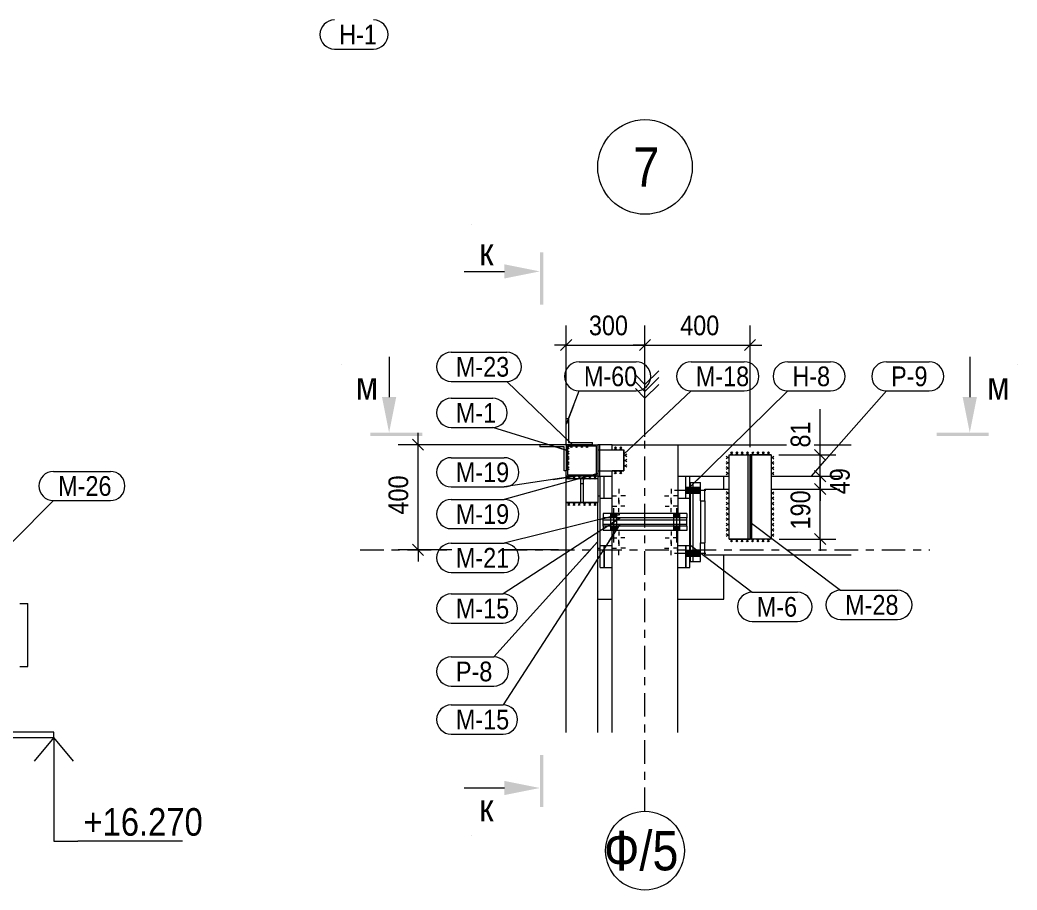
# Model space of a CAD drawing. Header units: millimetres. Extents: x -74 to 1115, y -586 to 256.
# Drawn here: x 773.3 to 899.9, y 24.6 to 134.9 of the extents above; entities that cross this region are included whole.
import ezdxf

# ---------------------------------------------------------------- set-up
doc = ezdxf.new("R2010")
doc.units = ezdxf.units.MM
for name, pattern in [('XKITLINE00', [0]), ('XKITLINE02', [4, 2, -2]), ('XKITLINE03', [6, 3, -1, 1, -1])]:
    doc.linetypes.add(name, pattern=pattern)
for name, color, linetype, lineweight in [('Bolt', 7, 'Continuous', 0), ('GraphicObject', 6, 'Continuous', 0), ('LevelText', 7, 'Continuous', 0), ('OtherObjectType', 1, 'Continuous', 0), ('Part', 2, 'Continuous', 0), ('PartMark', 3, 'Continuous', 0), ('S-GRID', 1, 'Continuous', 0), ('Section', 6, 'Continuous', 0), ('SymbolText', 4, 'Continuous', 0), ('Z-DIMENSIONS', 1, 'Continuous', 0)]:
    doc.layers.add(name, color=color, linetype=linetype, lineweight=lineweight)
doc.styles.add('GOST type A', font='ARIAL.TTF')

msp = doc.modelspace()

# ---------------------------------------------------------------- hatches: boundary and pattern name
at = {"layer": 'Bolt'}
for points in [[(857.85, 75.64), (858.35, 75.64), (858.35, 74.88), (857.85, 74.88)], [(857.85, 75.64), (858.35, 75.64), (858.35, 74.88), (857.85, 74.88)], [(858.38, 75.64), (858.72, 75.64), (858.72, 74.88), (858.38, 74.88)], [(858.38, 75.64), (858.72, 75.64), (858.72, 74.88), (858.38, 74.88)], [(858.71, 75.64), (859.71, 75.64), (859.71, 74.88), (858.71, 74.88)], [(858.71, 75.64), (859.71, 75.64), (859.71, 74.88), (858.71, 74.88)], [(849.03, 72.33), (849.03, 71.79), (848.27, 71.79), (848.27, 72.33)], [(857.03, 72.33), (857.03, 71.79), (856.27, 71.79), (856.27, 72.33)], [(849.03, 70.73), (849.03, 70.19), (848.27, 70.19), (848.27, 70.73)], [(857.03, 70.73), (857.03, 70.19), (856.27, 70.19), (856.27, 70.73)], [(857.85, 67.64), (858.35, 67.64), (858.35, 66.88), (857.85, 66.88)], [(857.85, 67.64), (858.35, 67.64), (858.35, 66.88), (857.85, 66.88)], [(858.38, 67.64), (858.72, 67.64), (858.72, 66.88), (858.38, 66.88)], [(858.38, 67.64), (858.72, 67.64), (858.72, 66.88), (858.38, 66.88)], [(858.71, 67.64), (859.71, 67.64), (859.71, 66.88), (858.71, 66.88)], [(858.71, 67.64), (859.71, 67.64), (859.71, 66.88), (858.71, 66.88)]]:
    msp.add_hatch(color=256, dxfattribs=at).paths.add_polyline_path(points, flags=17)
at = {"layer": 'Section'}
for points in [[(839.73, 105.44), (839.73, 98.84), (839.31, 98.84), (839.31, 105.44)], [(839.31, 103.04), (834.81, 102.14), (834.81, 103.94)], [(820.17, 82.59), (819.27, 87.09), (821.07, 87.09)], [(893.87, 82.59), (892.97, 87.09), (894.77, 87.09)], [(824.37, 82.17), (817.77, 82.17), (817.77, 82.59), (824.37, 82.59)], [(896.27, 82.17), (889.67, 82.17), (889.67, 82.59), (896.27, 82.59)], [(839.73, 41.71), (839.73, 35.11), (839.31, 35.11), (839.31, 41.71)], [(839.31, 37.51), (834.81, 36.61), (834.81, 38.41)]]:
    msp.add_hatch(color=256, dxfattribs=at).paths.add_polyline_path(points, flags=17)

# ---------------------------------------------------------------- linework, layer by layer
at = {"layer": 'Bolt', "linetype": 'XKITLINE00', "lineweight": 0}
for p, q in [((849.32, 75.46), (849.32, 74.88)), ((855.98, 75.46), (855.98, 74.88)), ((860.38, 75.26), (856.38, 75.26)), ((860.38, 75.26), (856.38, 75.26)), ((858.35, 75.64), (857.85, 75.64)), ((858.35, 75.64), (857.85, 75.64)), ((858.35, 74.88), (857.85, 74.88)), ((858.35, 74.88), (857.85, 74.88)), ((858.72, 75.64), (858.38, 75.64)), ((858.72, 75.64), (858.38, 75.64)), ((858.72, 74.88), (858.38, 74.88)), ((858.72, 74.88), (858.38, 74.88)), ((859.71, 75.64), (858.71, 75.64)), ((859.71, 75.64), (858.71, 75.64)), ((859.71, 74.88), (858.71, 74.88)), ((859.71, 74.88), (858.71, 74.88)), ((848.45, 74.59), (849.03, 74.59)), ((849.32, 73.73), (849.32, 74.3)), ((849.32, 74.03), (849.32, 73.52)), ((850.18, 74.59), (849.6, 74.59)), ((855.12, 74.59), (855.69, 74.59)), ((855.98, 73.73), (855.98, 74.3)), ((855.98, 74.03), (855.98, 73.52)), ((856.85, 74.59), (856.27, 74.59)), ((848.27, 72.33), (848.27, 71.79)), ((848.55, 73.26), (849.06, 73.26)), ((848.65, 72.99), (848.65, 68.66)), ((849.03, 72.33), (849.03, 71.79)), ((849.32, 72.49), (849.32, 73)), ((850.08, 73.26), (849.57, 73.26)), ((855.22, 73.26), (855.73, 73.26)), ((855.98, 72.49), (855.98, 73)), ((856.75, 73.26), (856.24, 73.26)), ((856.27, 72.33), (856.27, 71.79)), ((856.65, 72.99), (856.65, 68.66)), ((857.03, 72.33), (857.03, 71.79)), ((848.27, 70.73), (848.27, 70.19)), ((849.03, 70.73), (849.03, 70.19)), ((849.32, 70.03), (849.32, 69.52)), ((849.32, 70.03), (849.32, 69.52)), ((855.98, 70.03), (855.98, 69.52)), ((855.98, 70.03), (855.98, 69.52)), ((856.27, 70.73), (856.27, 70.19)), ((857.03, 70.73), (857.03, 70.19)), ((848.55, 69.26), (849.06, 69.26)), ((848.55, 69.26), (849.06, 69.26)), ((849.32, 68.49), (849.32, 69)), ((849.32, 68.49), (849.32, 69)), ((849.32, 68.79), (849.32, 68.22)), ((850.08, 69.26), (849.57, 69.26)), ((850.08, 69.26), (849.57, 69.26)), ((855.22, 69.26), (855.73, 69.26)), ((855.22, 69.26), (855.73, 69.26)), ((855.98, 68.49), (855.98, 69)), ((855.98, 68.49), (855.98, 69)), ((855.98, 68.79), (855.98, 68.22)), ((856.75, 69.26), (856.24, 69.26)), ((856.75, 69.26), (856.24, 69.26)), ((848.45, 67.93), (849.03, 67.93)), ((849.32, 67.06), (849.32, 67.64)), ((850.18, 67.93), (849.6, 67.93)), ((855.12, 67.93), (855.69, 67.93)), ((855.98, 67.06), (855.98, 67.64)), ((856.85, 67.93), (856.27, 67.93)), ((860.38, 67.26), (856.38, 67.26)), ((860.38, 67.26), (856.38, 67.26)), ((858.35, 67.64), (857.85, 67.64)), ((858.35, 67.64), (857.85, 67.64)), ((858.72, 67.64), (858.38, 67.64)), ((858.72, 67.64), (858.38, 67.64)), ((859.71, 67.64), (858.71, 67.64)), ((859.71, 67.64), (858.71, 67.64)), ((858.35, 66.88), (857.85, 66.88)), ((858.35, 66.88), (857.85, 66.88)), ((858.72, 66.88), (858.38, 66.88)), ((858.72, 66.88), (858.38, 66.88)), ((859.71, 66.88), (858.71, 66.88)), ((859.71, 66.88), (858.71, 66.88))]:
    msp.add_line(p, q, dxfattribs=at)
at = {"layer": 'Bolt', "linetype": 'XKITLINE02', "lineweight": 0}
for p, q in [((848.27, 72.33), (848.27, 71.79)), ((848.65, 72.99), (848.65, 68.66)), ((849.03, 72.33), (849.03, 71.79)), ((856.27, 72.33), (856.27, 71.79)), ((856.65, 72.99), (856.65, 68.66)), ((857.03, 72.33), (857.03, 71.79)), ((848.27, 71.79), (848.27, 71.53)), ((848.27, 71.53), (848.27, 70.99)), ((848.27, 70.99), (848.27, 70.73)), ((849.03, 71.79), (849.03, 71.53)), ((849.03, 71.53), (849.03, 70.99)), ((849.03, 70.99), (849.03, 70.73)), ((856.27, 71.79), (856.27, 71.53)), ((856.27, 71.53), (856.27, 70.99)), ((856.27, 70.99), (856.27, 70.73)), ((857.03, 71.79), (857.03, 71.53)), ((857.03, 71.53), (857.03, 70.99)), ((857.03, 70.99), (857.03, 70.73)), ((848.27, 70.73), (848.27, 70.19)), ((849.03, 70.73), (849.03, 70.19)), ((856.27, 70.73), (856.27, 70.19)), ((857.03, 70.73), (857.03, 70.19))]:
    msp.add_line(p, q, dxfattribs=at)
at = {"layer": 'GraphicObject', "linetype": 'XKITLINE00', "lineweight": 0}
for p, q in [((842.65, 81.06), (842.65, 77.73)), ((845.96, 81.06), (842.65, 81.06)), ((848.48, 80.39), (849.98, 80.39)), ((849.98, 80.39), (849.98, 77.73)), ((863.32, 77.06), (863.32, 79.76)), ((863.32, 79.76), (868.65, 79.76)), ((868.65, 79.76), (868.65, 77.06)), ((849.98, 77.73), (848.48, 77.73)), ((846.65, 77.06), (842.65, 77.06)), ((863.32, 69.09), (863.32, 75.43)), ((868.65, 75.43), (868.65, 69.09)), ((846.65, 73.73), (842.65, 73.73)), ((868.65, 69.09), (863.32, 69.09))]:
    msp.add_line(p, q, dxfattribs=at)
at = {"layer": 'LevelText', "linetype": 'XKITLINE00', "lineweight": 0}
for p, q in [((777.61, 43.92), (775.11, 40.92)), ((777.61, 43.92), (777.61, 30.76)), ((780.11, 40.92), (777.61, 43.92)), ((777.61, 30.76), (780.68, 30.76)), ((793.93, 30.76), (780.68, 30.76))]:
    msp.add_line(p, q, dxfattribs=at)
at = {"layer": 'OtherObjectType', "linetype": 'XKITLINE00', "lineweight": 0}
msp.add_line((858.65, 116.29), (858.65, 116.29), dxfattribs=at)
msp.add_circle((852.65, 116.29), 6, dxfattribs=at)
at = {"layer": 'Part', "linetype": 'XKITLINE00', "lineweight": 0}
for p, q in [((842.65, 81.06), (842.65, 84.39)), ((842.65, 84.39), (842.92, 84.39)), ((842.92, 84.39), (842.92, 81.33)), ((842.65, 81.06), (839.32, 81.06)), ((839.32, 81.06), (839.32, 80.79)), ((842.65, 81.06), (842.65, 77.73)), ((842.65, 81.06), (845.98, 81.06)), ((842.92, 81.33), (845.98, 81.33)), ((845.98, 81.06), (845.98, 81.33)), ((845.98, 81.06), (846.65, 81.06)), ((846.65, 81.06), (846.65, 77.06)), ((848.48, 81.06), (846.65, 81.06)), ((846.92, 80.39), (846.92, 81.06)), ((848.48, 80.39), (848.48, 81.06)), ((848.48, 81.06), (856.82, 81.06)), ((856.82, 81.06), (870.63, 81.06)), ((856.82, 81.06), (856.82, 72.33)), ((874.13, 81.06), (878.81, 81.06)), ((842.38, 80.79), (839.32, 80.79)), ((842.38, 77.73), (842.38, 80.79)), ((846.48, 80.89), (842.82, 80.89)), ((842.82, 80.89), (842.82, 77.23)), ((846.48, 77.23), (846.48, 80.89)), ((846.65, 80.39), (849.98, 80.39)), ((846.92, 77.73), (846.92, 80.39)), ((849.98, 77.73), (849.98, 80.39)), ((863.32, 69.09), (863.32, 79.76)), ((863.32, 79.76), (865.98, 79.76)), ((865.75, 69.09), (865.75, 79.76)), ((865.98, 69.09), (865.98, 79.76)), ((868.65, 79.76), (865.98, 79.76)), ((865.98, 79.76), (865.98, 69.09)), ((866.22, 69.09), (866.22, 79.76)), ((868.65, 79.76), (868.65, 69.09)), ((842.65, 77.73), (842.38, 77.73)), ((842.65, 77.06), (842.65, 77.73)), ((842.82, 77.23), (846.48, 77.23)), ((846.65, 77.73), (849.98, 77.73)), ((846.92, 77.06), (846.92, 77.73)), ((848.48, 72.33), (848.48, 77.73)), ((846.65, 77.06), (842.65, 77.06)), ((842.65, 73.73), (842.65, 77.06)), ((842.65, 76.79), (846.65, 76.79)), ((844.82, 76.79), (844.48, 76.79)), ((844.48, 76.79), (844.48, 73.73)), ((844.48, 76.13), (844.82, 76.13)), ((844.82, 76.79), (844.82, 73.73)), ((846.65, 77.06), (848.48, 77.06)), ((846.65, 77.06), (846.65, 73.73)), ((846.95, 74.26), (846.95, 77.06)), ((847.45, 74.26), (847.45, 77.06)), ((847.48, 74.26), (847.48, 77.06)), ((856.82, 77.06), (863.32, 77.06)), ((857.82, 74.26), (857.82, 77.06)), ((857.85, 74.26), (857.85, 77.06)), ((858.35, 74.26), (858.35, 77.06)), ((858.38, 76.26), (858.38, 66.26)), ((858.38, 76.26), (858.72, 76.26)), ((858.71, 76.26), (858.72, 66.26)), ((858.71, 76.26), (859.71, 76.26)), ((858.72, 76.26), (858.72, 66.26)), ((859.71, 73.93), (859.71, 76.26)), ((862.65, 75.43), (862.65, 77.06)), ((868.65, 77.06), (875.63, 77.06)), ((860.25, 75.43), (863.32, 75.43)), ((860.25, 73.93), (860.25, 75.43)), ((868.65, 75.43), (875.63, 75.43)), ((842.65, 44.56), (842.65, 73.73)), ((842.65, 73.73), (844.48, 73.73)), ((844.48, 73.73), (844.82, 73.73)), ((844.82, 73.73), (846.65, 73.73)), ((846.65, 74.59), (846.95, 74.59)), ((846.65, 44.56), (846.65, 73.73)), ((846.95, 74.26), (848.48, 74.26)), ((846.95, 68.26), (846.95, 74.26)), ((856.82, 74.26), (858.35, 74.26)), ((858.35, 74.59), (858.38, 74.59)), ((858.35, 68.26), (858.35, 74.26)), ((859.71, 73.93), (859.71, 68.59)), ((859.71, 73.93), (860.25, 73.93)), ((860.25, 73.93), (860.25, 68.59)), ((857.98, 72.33), (847.32, 72.33)), ((847.32, 72.33), (847.32, 71.79)), ((857.98, 72.33), (857.98, 71.79)), ((857.98, 71.79), (847.32, 71.79)), ((847.32, 71.53), (847.32, 71.79)), ((847.32, 70.99), (847.32, 71.53)), ((847.32, 71.53), (857.98, 71.53)), ((847.32, 70.73), (847.32, 70.99)), ((847.32, 70.99), (857.98, 70.99)), ((857.98, 71.53), (857.98, 71.79)), ((857.98, 70.99), (857.98, 71.53)), ((857.98, 70.73), (857.98, 70.99)), ((857.98, 70.73), (847.32, 70.73)), ((847.32, 70.73), (847.32, 70.19)), ((857.98, 70.19), (847.32, 70.19)), ((848.48, 44.56), (848.48, 70.19)), ((856.82, 44.56), (856.82, 70.19)), ((857.98, 70.73), (857.98, 70.19)), ((859.71, 68.59), (860.25, 68.59)), ((859.71, 66.26), (859.71, 68.59)), ((860.25, 67.09), (860.25, 68.59)), ((863.32, 69.09), (865.98, 69.09)), ((868.65, 69.09), (865.98, 69.09)), ((846.65, 67.93), (846.95, 67.93)), ((846.95, 65.46), (846.95, 68.26)), ((846.95, 68.26), (848.48, 68.26)), ((847.45, 65.46), (847.45, 68.26)), ((847.48, 68.26), (847.48, 65.46)), ((856.82, 68.26), (858.35, 68.26)), ((857.82, 65.46), (857.82, 68.26)), ((857.85, 68.26), (857.85, 65.46)), ((858.35, 65.46), (858.35, 68.26)), ((858.35, 67.93), (858.38, 67.93)), ((860.25, 67.09), (878.81, 67.09)), ((862.65, 61.46), (862.65, 67.09)), ((858.38, 66.26), (858.72, 66.26)), ((858.72, 66.26), (859.71, 66.26)), ((846.95, 65.46), (847.45, 65.46)), ((847.48, 65.46), (848.48, 65.46)), ((856.82, 65.46), (857.82, 65.46)), ((857.85, 65.46), (858.35, 65.46)), ((773.31, 60.92), (774.31, 60.92)), ((774.31, 52.92), (774.31, 60.92)), ((846.65, 61.46), (848.48, 61.46)), ((856.82, 61.46), (862.65, 61.46)), ((773.31, 52.92), (774.31, 52.92)), ((777.61, 44.59), (757.61, 44.59)), ((777.61, 43.92), (777.61, 44.59)), ((757.61, 43.92), (777.61, 43.92))]:
    msp.add_line(p, q, dxfattribs=at)
at = {"layer": 'PartMark', "linetype": 'XKITLINE00', "lineweight": 0}
for p, q in [((813.24, 131.24), (818.19, 131.24)), ((828.05, 92.79), (835.11, 92.79)), ((844.3, 91.58), (851.53, 91.58)), ((858.51, 91.58), (865.25, 91.58)), ((870.76, 91.58), (876.19, 91.58)), ((883.29, 91.58), (888.72, 91.58)), ((828.05, 89.09), (835.11, 89.09)), ((843.46, 81.04), (835.11, 89.09)), ((842.67, 83.72), (844.3, 87.88)), ((844.3, 87.88), (851.53, 87.88)), ((849.97, 79.85), (858.51, 87.88)), ((858.33, 75.65), (870.76, 87.88)), ((858.51, 87.88), (865.25, 87.88)), ((870.76, 87.88), (876.19, 87.88)), ((873.72, 77.08), (883.29, 87.88)), ((883.29, 87.88), (888.72, 87.88)), ((828.05, 86.95), (833.32, 86.95)), ((843.58, 86.04), (842.67, 83.72)), ((828.05, 83.25), (833.32, 83.25)), ((842.63, 80.38), (833.32, 83.25)), ((841.66, 82.78), (843.46, 81.04)), ((840.24, 81.12), (842.63, 80.38)), ((851.79, 81.56), (849.97, 79.85)), ((828.05, 79.41), (834.79, 79.41)), ((875.38, 78.95), (873.72, 77.08)), ((777.57, 77.67), (784.79, 77.67)), ((846.66, 77.4), (834.79, 74.11)), ((844.26, 76.73), (846.66, 77.4)), ((860.11, 77.41), (858.33, 75.65)), ((843.46, 77.04), (834.79, 75.71)), ((840.99, 76.66), (843.46, 77.04)), ((828.05, 75.71), (834.79, 75.71)), ((772.42, 68.76), (777.57, 73.97)), ((777.57, 73.97), (784.79, 73.97)), ((828.05, 74.11), (834.79, 74.11)), ((849.46, 72.21), (834.79, 68.56)), ((847.03, 71.61), (849.46, 72.21)), ((849.46, 71.73), (834.63, 62.13)), ((849.46, 70.93), (834.63, 48.04)), ((847.36, 70.37), (849.46, 71.73)), ((848.1, 68.83), (849.46, 70.93)), ((866, 71.24), (877.46, 62.59)), ((828.05, 70.41), (834.79, 70.41)), ((828.05, 68.56), (834.79, 68.56)), ((846.63, 68.75), (833.48, 54.14)), ((844.96, 66.89), (846.63, 68.75)), ((858.46, 68.27), (866.24, 62.34)), ((828.05, 64.86), (834.79, 64.86)), ((828.05, 62.13), (834.63, 62.13)), ((866.24, 62.34), (872, 62.34)), ((877.46, 62.59), (884.69, 62.59)), ((828.05, 58.43), (834.63, 58.43)), ((866.24, 58.64), (872, 58.64)), ((877.46, 58.89), (884.69, 58.89)), ((828.05, 54.14), (833.48, 54.14)), ((828.05, 50.44), (833.48, 50.44)), ((828.05, 48.04), (834.63, 48.04)), ((828.05, 44.34), (834.63, 44.34))]:
    msp.add_line(p, q, dxfattribs=at)
for centre, start, end in [((813.24, 133.09), 90, 270), ((818.19, 133.09), 270, 90), ((828.05, 90.94), 90, 270), ((835.11, 90.94), 270, 90), ((844.3, 89.73), 90, 270), ((851.53, 89.73), 270, 90), ((858.51, 89.73), 90, 270), ((865.25, 89.73), 270, 90), ((870.76, 89.73), 90, 270), ((876.19, 89.73), 270, 90), ((883.29, 89.73), 90, 270), ((888.72, 89.73), 270, 90), ((828.05, 85.1), 90, 270), ((833.32, 85.1), 270, 90), ((828.05, 77.56), 90, 270), ((834.79, 77.56), 270, 90), ((777.57, 75.82), 90, 270), ((784.79, 75.82), 270, 90), ((828.05, 72.26), 90, 270), ((834.79, 72.26), 270, 90), ((828.05, 66.71), 90, 270), ((834.79, 66.71), 270, 90), ((828.05, 60.28), 90, 270), ((834.63, 60.28), 270, 90), ((866.24, 60.49), 90, 270), ((872, 60.49), 270, 90), ((877.46, 60.74), 90, 270), ((884.69, 60.74), 270, 90), ((828.05, 52.29), 90, 270), ((833.48, 52.29), 270, 90), ((828.05, 46.19), 90, 270), ((834.63, 46.19), 270, 90)]:
    msp.add_arc(centre, 1.85, start, end, dxfattribs=at)
at = {"layer": 'S-GRID', "linetype": 'XKITLINE03', "lineweight": 0}
for p, q in [((852.65, 34.56), (852.65, 94.39)), ((816.49, 67.73), (828.15, 67.73)), ((834.69, 67.73), (888.81, 67.73))]:
    msp.add_line(p, q, dxfattribs=at)
at = {"layer": 'S-GRID', "linetype": 'XKITLINE00', "lineweight": 0}
msp.add_circle((852.65, 29.56), 5, dxfattribs=at)
at = {"layer": 'Section', "linetype": 'XKITLINE00', "lineweight": 0}
for p, q in [((830.61, 109.04), (830.61, 109.04)), ((830.61, 109.04), (830.61, 109.04)), ((829.71, 103.04), (834.81, 103.04)), ((814.17, 91.29), (814.17, 91.29)), ((814.17, 91.29), (814.17, 91.29)), ((820.17, 92.19), (820.17, 87.09)), ((893.87, 92.19), (893.87, 87.09)), ((899.87, 91.29), (899.87, 91.29)), ((899.87, 91.29), (899.87, 91.29)), ((829.71, 37.51), (834.81, 37.51)), ((830.61, 31.51), (830.61, 31.51)), ((830.61, 31.51), (830.61, 31.51))]:
    msp.add_line(p, q, dxfattribs=at)
at = {"layer": 'SymbolText', "linetype": 'XKITLINE00', "lineweight": 0}
for p, q in [((843.43, 81.06), (843.15, 80.69)), ((843.43, 80.69), (843.18, 81.06)), ((844.1, 81.06), (843.82, 80.69)), ((844.1, 80.69), (843.85, 81.06)), ((844.76, 81.06), (844.49, 80.69)), ((844.76, 80.69), (844.51, 81.06)), ((845.43, 81.06), (845.15, 80.69)), ((845.43, 80.69), (845.18, 81.06)), ((842.65, 80.85), (843.02, 80.58)), ((843.02, 80.85), (842.65, 80.6)), ((842.65, 80.19), (843.02, 79.91)), ((843.02, 80.19), (842.65, 79.94)), ((848.77, 80.39), (849.05, 80.77)), ((848.77, 80.77), (849.02, 80.39)), ((849.44, 80.39), (849.72, 80.77)), ((849.44, 80.77), (849.69, 80.39)), ((849.98, 79.85), (850.36, 79.58)), ((850.36, 79.85), (849.98, 79.6)), ((863.52, 79.76), (863.8, 80.14)), ((863.52, 80.14), (863.77, 79.76)), ((864.19, 79.76), (864.47, 80.14)), ((864.19, 80.14), (864.44, 79.76)), ((864.86, 79.76), (865.13, 80.14)), ((864.86, 80.14), (865.11, 79.76)), ((865.52, 79.76), (865.8, 80.14)), ((865.52, 80.14), (865.77, 79.76)), ((866.19, 79.76), (866.47, 80.14)), ((866.19, 80.14), (866.44, 79.76)), ((866.86, 79.76), (867.13, 80.14)), ((866.86, 80.14), (867.11, 79.76)), ((867.52, 79.76), (867.8, 80.14)), ((867.52, 80.14), (867.77, 79.76)), ((868.19, 79.76), (868.47, 80.14)), ((868.19, 80.14), (868.44, 79.76)), ((842.65, 79.52), (843.02, 79.24)), ((843.02, 79.52), (842.65, 79.27)), ((842.65, 78.85), (843.02, 78.58)), ((843.02, 78.85), (842.65, 78.6)), ((849.98, 79.19), (850.36, 78.91)), ((850.36, 79.19), (849.98, 78.94)), ((849.98, 78.52), (850.36, 78.24)), ((850.36, 78.52), (849.98, 78.27)), ((863.32, 79.29), (862.94, 79.56)), ((862.94, 79.29), (863.32, 79.54)), ((863.32, 78.62), (862.94, 78.89)), ((862.94, 78.62), (863.32, 78.87)), ((868.65, 79.54), (869.02, 79.26)), ((869.02, 79.54), (868.65, 79.29)), ((868.65, 78.87), (869.02, 78.59)), ((869.02, 78.87), (868.65, 78.62)), ((842.65, 78.19), (843.02, 77.91)), ((843.02, 78.19), (842.65, 77.94)), ((849.02, 77.73), (848.75, 77.35)), ((849.02, 77.35), (848.77, 77.73)), ((849.69, 77.73), (849.42, 77.35)), ((849.69, 77.35), (849.44, 77.73)), ((863.32, 77.95), (862.94, 78.23)), ((862.94, 77.95), (863.32, 78.2)), ((863.32, 77.29), (862.94, 77.56)), ((862.94, 77.29), (863.32, 77.54)), ((868.65, 78.2), (869.02, 77.93)), ((869.02, 78.2), (868.65, 77.95)), ((868.65, 77.54), (869.02, 77.26)), ((869.02, 77.54), (868.65, 77.29)), ((843.11, 77.06), (842.83, 76.69)), ((843.11, 76.69), (842.86, 77.06)), ((843.77, 77.06), (843.5, 76.69)), ((843.77, 76.69), (843.52, 77.06)), ((844.44, 77.06), (844.17, 76.69)), ((844.44, 76.69), (844.19, 77.06)), ((845.11, 77.06), (844.83, 76.69)), ((845.11, 76.69), (844.86, 77.06)), ((845.77, 77.06), (845.5, 76.69)), ((845.77, 76.69), (845.52, 77.06)), ((846.44, 77.06), (846.17, 76.69)), ((846.44, 76.69), (846.19, 77.06)), ((863.32, 74.8), (862.94, 75.08)), ((862.94, 74.8), (863.32, 75.05)), ((868.65, 75.05), (869.02, 74.78)), ((869.02, 75.05), (868.65, 74.8)), ((843.11, 73.73), (842.83, 73.35)), ((843.11, 73.35), (842.86, 73.73)), ((843.77, 73.73), (843.5, 73.35)), ((843.77, 73.35), (843.52, 73.73)), ((844.44, 73.73), (844.17, 73.35)), ((844.44, 73.35), (844.19, 73.73)), ((845.11, 73.73), (844.83, 73.35)), ((845.11, 73.35), (844.86, 73.73)), ((845.77, 73.73), (845.5, 73.35)), ((845.77, 73.35), (845.52, 73.73)), ((846.44, 73.73), (846.17, 73.35)), ((846.44, 73.35), (846.19, 73.73)), ((863.32, 74.14), (862.94, 74.41)), ((862.94, 74.14), (863.32, 74.39)), ((863.32, 73.47), (862.94, 73.74)), ((862.94, 73.47), (863.32, 73.72)), ((868.65, 74.39), (869.02, 74.11)), ((869.02, 74.39), (868.65, 74.14)), ((868.65, 73.72), (869.02, 73.44)), ((869.02, 73.72), (868.65, 73.47)), ((863.32, 72.8), (862.94, 73.08)), ((862.94, 72.8), (863.32, 73.05)), ((863.32, 72.14), (862.94, 72.41)), ((862.94, 72.14), (863.32, 72.39)), ((868.65, 73.05), (869.02, 72.78)), ((869.02, 73.05), (868.65, 72.8)), ((868.65, 72.39), (869.02, 72.11)), ((869.02, 72.39), (868.65, 72.14)), ((863.32, 71.47), (862.94, 71.74)), ((862.94, 71.47), (863.32, 71.72)), ((863.32, 70.8), (862.94, 71.08)), ((862.94, 70.8), (863.32, 71.05)), ((868.65, 71.72), (869.02, 71.44)), ((869.02, 71.72), (868.65, 71.47)), ((868.65, 71.05), (869.02, 70.78)), ((869.02, 71.05), (868.65, 70.8)), ((863.32, 70.14), (862.94, 70.41)), ((862.94, 70.14), (863.32, 70.39)), ((863.32, 69.47), (862.94, 69.74)), ((862.94, 69.47), (863.32, 69.72)), ((868.65, 70.39), (869.02, 70.11)), ((869.02, 70.39), (868.65, 70.14)), ((868.65, 69.72), (869.02, 69.44)), ((869.02, 69.72), (868.65, 69.47)), ((863.77, 69.09), (863.5, 68.72)), ((863.77, 68.72), (863.52, 69.09)), ((864.44, 69.09), (864.17, 68.72)), ((864.44, 68.72), (864.19, 69.09)), ((865.11, 69.09), (864.83, 68.72)), ((865.11, 68.72), (864.86, 69.09)), ((865.77, 69.09), (865.5, 68.72)), ((865.77, 68.72), (865.52, 69.09)), ((866.44, 69.09), (866.17, 68.72)), ((866.44, 68.72), (866.19, 69.09)), ((867.11, 69.09), (866.83, 68.72)), ((867.11, 68.72), (866.86, 69.09)), ((867.77, 69.09), (867.5, 68.72)), ((867.77, 68.72), (867.52, 69.09)), ((868.44, 69.09), (868.17, 68.72)), ((868.44, 68.72), (868.19, 69.09))]:
    msp.add_line(p, q, dxfattribs=at)
at = {"layer": 'Z-DIMENSIONS', "linetype": 'XKITLINE00', "lineweight": 0}
for p, q in [((842.65, 82.06), (842.65, 96.19)), ((852.65, 82.06), (852.65, 96.19)), ((852.65, 82.06), (852.65, 96.19)), ((865.98, 80.76), (865.98, 96.19)), ((842.65, 93.69), (841.15, 93.69)), ((843.36, 94.4), (841.94, 92.99)), ((842.65, 93.69), (852.65, 93.69)), ((852.65, 93.69), (851.15, 93.69)), ((853.36, 94.4), (851.94, 92.99)), ((853.36, 94.4), (851.94, 92.99)), ((852.65, 93.69), (854.15, 93.69)), ((852.65, 93.69), (865.98, 93.69)), ((866.69, 94.4), (865.27, 92.99)), ((865.98, 93.69), (867.48, 93.69)), ((852.65, 88.69), (851.43, 89.92)), ((852.65, 88.69), (851.43, 89.92)), ((852.65, 88.69), (854.4, 90.44)), ((852.65, 86.94), (852.65, 90.44)), ((852.65, 88.69), (854.4, 90.44)), ((852.65, 86.94), (852.65, 90.44)), ((852.65, 87.82), (851.43, 89.04)), ((852.65, 87.82), (851.43, 89.04)), ((852.65, 87.82), (854.4, 89.57)), ((852.65, 87.82), (854.4, 89.57)), ((852.65, 86.94), (854.4, 88.69)), ((852.65, 86.94), (854.4, 88.69)), ((852.65, 86.94), (851.43, 88.17)), ((852.65, 86.94), (851.43, 88.17)), ((874.88, 79.76), (874.88, 85.58)), ((874.88, 79.76), (874.88, 84.08)), ((823.84, 81.06), (823.84, 82.56)), ((841.65, 81.06), (821.34, 81.06)), ((823.13, 81.77), (824.54, 80.35)), ((823.84, 67.73), (823.84, 81.06)), ((869.65, 79.76), (876.88, 79.76)), ((874.17, 80.47), (875.59, 79.05)), ((874.88, 77.06), (874.88, 79.76)), ((874.88, 77.06), (874.88, 78.56)), ((874.17, 77.77), (875.59, 76.35)), ((874.17, 77.77), (875.59, 76.35)), ((869.66, 77.06), (877.38, 77.06)), ((869.66, 77.06), (875.63, 77.06)), ((874.17, 76.13), (875.59, 74.72)), ((874.17, 76.13), (875.59, 74.72)), ((874.88, 75.43), (874.88, 77.06)), ((874.88, 77.06), (874.88, 75.56)), ((874.88, 75.43), (874.88, 76.93)), ((869.66, 75.43), (875.63, 75.43)), ((869.66, 75.43), (877.38, 75.43)), ((874.88, 69.09), (874.88, 75.43)), ((874.88, 75.43), (874.88, 73.93)), ((874.17, 69.8), (875.59, 68.39)), ((823.13, 68.43), (824.54, 67.02)), ((869.66, 69.09), (876.88, 69.09)), ((874.88, 69.09), (874.88, 67.59)), ((828.15, 67.73), (821.34, 67.73)), ((823.84, 67.73), (823.84, 66.23)), ((841.65, 67.73), (834.69, 67.73))]:
    msp.add_line(p, q, dxfattribs=at)
at = {"layer": 'Z-DIMENSIONS'}
for p in [(842.65, 93.69), (852.65, 93.69), (852.65, 93.69), (865.98, 93.69), (823.84, 81.06), (874.88, 79.76), (874.88, 77.06), (874.88, 77.06), (874.88, 75.43), (874.88, 75.43), (874.88, 69.09), (823.84, 67.73)]:
    msp.add_point(p, dxfattribs=at)

# ---------------------------------------------------------------- texts
at = {"layer": 'LevelText', "style": 'GOST type A', "width": 0.85}
msp.add_text('+16.270', height=3.5, dxfattribs=at).set_placement((781.38, 31.46))
at = {"layer": 'OtherObjectType', "style": 'GOST type A', "width": 0.85}
msp.add_text('7', height=5, dxfattribs=at).set_placement((851.18, 113.79))
at = {"layer": 'PartMark', "style": 'GOST type A', "width": 0.85}
for s, p in [('Н-1', (813.84, 131.84)), ('М-23', (828.65, 89.69)), ('М-60', (844.9, 88.48)), ('М-18', (859.11, 88.48)), ('Н-8', (871.36, 88.48)), ('Р-9', (883.89, 88.48)), ('М-1', (828.65, 83.85)), ('М-19', (828.65, 76.31)), ('М-26', (778.17, 74.57)), ('М-19', (828.65, 71.01)), ('М-21', (828.65, 65.46)), ('М-28', (878.06, 59.49)), ('М-15', (828.65, 59.03)), ('М-6', (866.84, 59.24)), ('Р-8', (828.65, 51.04)), ('М-15', (828.65, 44.94))]:
    msp.add_text(s, height=2.5, dxfattribs=at).set_placement(p)
at = {"layer": 'S-GRID', "style": 'GOST type A', "width": 0.85}
msp.add_text('Ф/5', height=5, dxfattribs=at).set_placement((847.43, 27.06))
at = {"layer": 'Section', "style": 'GOST type A', "width": 0.85}
for s, p in [('к', (831.61, 103.79)), ('м', (815.92, 86.79)), ('м', (896.07, 86.79)), ('к', (831.61, 33.26))]:
    msp.add_text(s, height=3.5, dxfattribs=at).set_placement(p)
at = {"layer": 'Z-DIMENSIONS', "style": 'GOST type A', "width": 0.85}
for s, p in [('300', (845.53, 94.94)), ('400', (857.12, 94.94))]:
    msp.add_text(s, height=2.5, dxfattribs=at).set_placement(p)
for s, p in [('81', (873.63, 80.7)), ('49', (878.63, 74.78)), ('400', (822.59, 72.2)), ('190', (873.63, 70.31))]:
    msp.add_text(s, height=2.5, rotation=90.0002, dxfattribs=at).set_placement(p)

doc.saveas('drawing.dxf')
